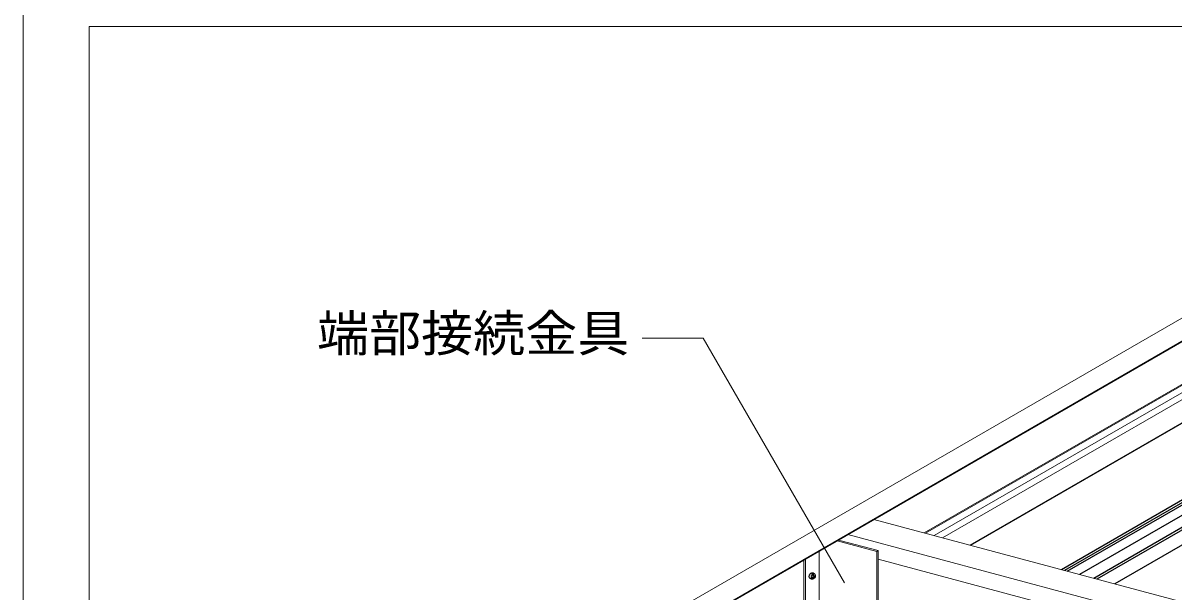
# Model space of a CAD drawing. Units: millimetres, scale not verified. Extents: x -3900 to 3900, y -2693 to 2650.
# Drawn here: x -3900 to -2507, y 828 to 1517 of the extents above; entities that cross this region are included whole.
import ezdxf
from ezdxf.enums import TextEntityAlignment as Align

# ---------------------------------------------------------------- set-up
doc = ezdxf.new("R2010")
doc.units = ezdxf.units.MM
doc.header["$LTSCALE"] = 20
for name, color, linetype, lineweight in [('1-1_吊り材', 7, 'Continuous', 18), ('1-2_野縁受け', 3, 'Continuous', 18), ('1-3_野縁', 2, 'Continuous', 25), ('1-6_文字', 7, 'Continuous', 18), ('1-B_補強金具・金具・その他', 3, 'Continuous', 18), ('1-C_ビス・アンカーボルト・強調図形', 2, 'Continuous', 25), ('F-3_野縁', 3, 'Continuous', 18)]:
    doc.layers.add(name, color=color, linetype=linetype, lineweight=lineweight)
doc.styles.add('ＭＳ ゴシック', font='')
doc.styles.get('ＭＳ ゴシック').set_extended_font_data('MS Gothic')

msp = doc.modelspace()

# ---------------------------------------------------------------- linework, layer by layer
at = {"layer": '1-1_吊り材'}
for p, q in [((-1985.73, 1455.24), (-3645.62, 496.91)), ((-3612.92, 487.77), (-1952.7, 1446.3)), ((-3612.92, 487), (-1952.7, 1445.53)), ((-2809, 899.64), (-2347.1, 1166.32)), ((-2807.46, 899.23), (-2347.1, 1165.02)), ((-2797.07, 896.45), (-2347.1, 1156.24)), ((-2787, 893.75), (-2347.1, 1147.72)), ((-2753.91, 884.88), (-2293.73, 1150.57)), ((-2753, 884.64), (-2293.64, 1149.84))]:
    msp.add_line(p, q, dxfattribs=at)
at = {"layer": '1-2_野縁受け'}
for p, q in [((-1006.71, 416.72), (-2869.93, 915.97)), ((-1038.2, 398.54), (-2901.42, 897.79)), ((-2865.01, 868.03), (-1074.73, 388.33))]:
    msp.add_line(p, q, dxfattribs=at)
at = {"layer": '1-3_野縁'}
for p, q in [((-2202.28, 1109.59), (-2642.97, 855.16)), ((-2198.81, 1108.66), (-2639.5, 854.23)), ((-2635.95, 853.27), (-2195.26, 1107.7)), ((-2180.68, 1103.8), (-2621.37, 849.37)), ((-2118.16, 1103.74), (-2578.6, 837.91)), ((-2163.18, 1099.11), (-2603.87, 844.68)), ((-2160.18, 1097.89), (-2600.38, 843.74))]:
    msp.add_line(p, q, dxfattribs=at)
at = {"layer": '1-6_文字'}
msp.add_lwpolyline([(-3150.54, 1135.28), (-3076.51, 1135.28), (-2905.62, 839.28)], dxfattribs=at)
at = {"layer": '1-B_補強金具・金具・その他'}
for p, q in [((-2936.11, 877.76), (-2936.11, 806.01)), ((-2866.56, 877.38), (-2914.52, 890.22)), ((-2865.01, 878.27), (-2912.96, 891.12)), ((-2866.56, 877.38), (-2865.01, 878.27)), ((-2865.01, 878.27), (-2865.01, 789.47)), ((-2954.79, 866.97), (-2954.79, 796.91)), ((-2952.79, 868.13), (-2952.79, 796.38)), ((-2866.56, 877.38), (-2866.56, 788.58))]:
    msp.add_line(p, q, dxfattribs=at)
at = {"layer": '1-C_ビス・アンカーボルト・強調図形'}
for centre, radius, start, end in [((-2948.54, 848.56), 4.17, 356.11945, 27.13093), ((-2947.83, 848.33), 4.9, 353.55927, 23.10126), ((-2947.82, 834.08), 13.4, 76.24601, 83.18088), ((-2948.54, 848.56), 4.17, 303.59761, 339.37199), ((-2948.64, 833.78), 15.11, 73.61021, 78.96993), ((-2947.83, 848.33), 4.9, 309.31113, 340.06601), ((-2947.82, 834.08), 13.4, 65.31677, 69.92337), ((-2948.64, 833.78), 15.11, 62.70972, 67.91157)]:
    msp.add_arc(centre, radius, start, end, dxfattribs=at)
msp.add_ellipse((-2944.69, 847.56), major_axis=(1.04, 3.86), ratio=0.9, dxfattribs=at)
at = {"layer": 'F-3_野縁'}
for p, q in [((-3900, -2650), (-3900, 2650)), ((-3820, 1512.81), (-40, 1512.81)), ((-3820, 1512.81), (-3820, -165.97))]:
    msp.add_line(p, q, dxfattribs=at)

# ---------------------------------------------------------------- texts
at = {"layer": '1-6_文字', "style": 'ＭＳ ゴシック', "width": 1.05}
msp.add_text('端部接続金具', height=43.99, dxfattribs=at).set_placement((-3544.12, 1106.2), align=Align.BOTTOM_LEFT)

doc.saveas('drawing.dxf')
